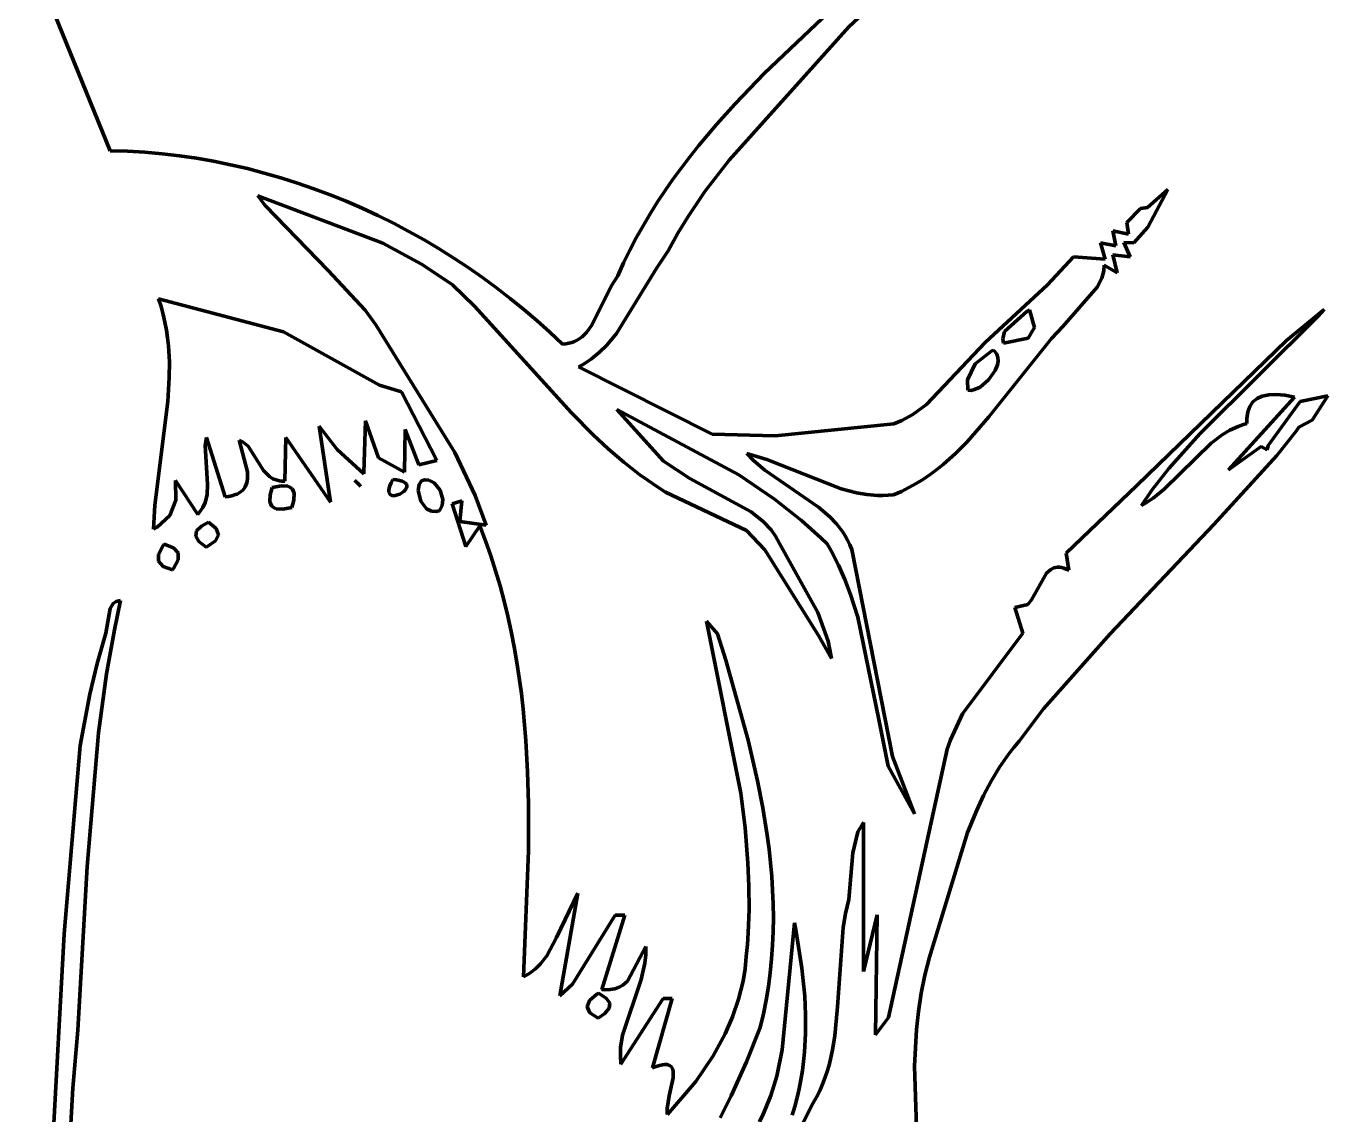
# Model space of a CAD drawing. Header units: millimetres. Extents: x 0 to 11.1, y 0 to 17.3.
# Drawn here: x 6.425 to 7.934, y 12.262 to 13.524 of the extents above; entities that cross this region are included whole.
import ezdxf

# ---------------------------------------------------------------- set-up
doc = ezdxf.new("R2010")
doc.units = ezdxf.units.MM
doc.layers.add('color#010101ff', color=7, linetype='CONTINUOUS', lineweight=100)
doc.layers.add('color#ffffffff', color=7, linetype='CONTINUOUS', lineweight=100)

msp = doc.modelspace()

# ---------------------------------------------------------------- linework, layer by layer
at = {"layer": 'color#010101ff'}
for p, q in [((6.4248, 13.6197), (6.5223, 13.3797)), ((7.2805, 13.4694), (7.4099, 13.5919)), ((7.396, 13.5393), (7.3789, 13.5232)), ((7.3789, 13.5232), (7.2399, 13.3688)), ((7.2469, 13.4343), (7.2805, 13.4694)), ((7.2253, 13.4102), (7.2469, 13.4343)), ((7.2046, 13.3854), (7.2253, 13.4102)), ((6.5223, 13.3797), (6.5424, 13.3791)), ((6.5424, 13.3791), (6.5625, 13.3779)), ((6.5625, 13.3779), (6.5826, 13.3762)), ((6.5826, 13.3762), (6.6026, 13.3738)), ((7.1945, 13.3728), (7.2046, 13.3854)), ((6.6026, 13.3738), (6.6225, 13.371)), ((6.6225, 13.371), (6.6423, 13.3675)), ((6.6423, 13.3675), (6.662, 13.3635)), ((6.662, 13.3635), (6.6816, 13.359)), ((7.1753, 13.347), (7.1848, 13.36)), ((7.1848, 13.36), (7.1945, 13.3728)), ((7.2399, 13.3688), (7.2119, 13.3323)), ((6.6816, 13.359), (6.701, 13.3539)), ((6.701, 13.3539), (6.7204, 13.3484)), ((6.7204, 13.3484), (6.7395, 13.3423)), ((7.166, 13.3338), (7.1753, 13.347)), ((6.7395, 13.3423), (6.7586, 13.3357)), ((6.7586, 13.3357), (6.7774, 13.3286)), ((7.1571, 13.3204), (7.166, 13.3338)), ((7.2119, 13.3323), (7.1925, 13.3037)), ((7.725, 13.314), (7.7488, 13.3348)), ((7.7488, 13.3348), (7.7255, 13.2913)), ((6.8383, 13.2727), (6.6937, 13.3273)), ((6.6937, 13.3273), (6.7021, 13.3161)), ((6.7021, 13.3161), (6.7752, 13.2411)), ((6.7774, 13.3286), (6.7961, 13.3211)), ((6.7961, 13.3211), (6.8145, 13.3131)), ((7.1485, 13.3067), (7.1571, 13.3204)), ((6.8145, 13.3131), (6.8328, 13.3046)), ((6.8328, 13.3046), (6.8509, 13.2956)), ((7.1402, 13.2928), (7.1485, 13.3067)), ((7.1925, 13.3037), (7.1804, 13.284)), ((7.7012, 13.2966), (7.7171, 13.3126)), ((7.7171, 13.3126), (7.725, 13.314)), ((6.8509, 13.2956), (6.8687, 13.2862)), ((6.8687, 13.2862), (6.8863, 13.2764)), ((7.1323, 13.2787), (7.1402, 13.2928)), ((7.6885, 13.2697), (7.6849, 13.2869)), ((7.6849, 13.2869), (7.7029, 13.2829)), ((7.7029, 13.2829), (7.7012, 13.2966)), ((7.7255, 13.2913), (7.7092, 13.2728)), ((6.8835, 13.2482), (6.8383, 13.2727)), ((6.8863, 13.2764), (6.9037, 13.2661)), ((7.1248, 13.2643), (7.1323, 13.2787)), ((7.1804, 13.284), (7.1693, 13.2637)), ((7.676, 13.2542), (7.6708, 13.2731)), ((7.6708, 13.2731), (7.6885, 13.2697)), ((7.7092, 13.2728), (7.6978, 13.2733)), ((7.6978, 13.2733), (7.7052, 13.2569)), ((6.9037, 13.2661), (6.9207, 13.2554)), ((6.9207, 13.2554), (6.9376, 13.2443)), ((7.1176, 13.2497), (7.1248, 13.2643)), ((7.1693, 13.2637), (7.1563, 13.244)), ((7.6093, 13.2242), (7.6394, 13.2568)), ((7.6394, 13.2568), (7.676, 13.2542)), ((7.7052, 13.2569), (7.685, 13.2592)), ((7.685, 13.2592), (7.6898, 13.2381)), ((6.7752, 13.2411), (6.8179, 13.195)), ((6.9121, 13.2293), (6.8835, 13.2482)), ((6.9376, 13.2443), (6.9541, 13.2328)), ((7.1563, 13.244), (7.1095, 13.1677)), ((7.1108, 13.2348), (7.1176, 13.2497)), ((7.6744, 13.2407), (7.6721, 13.232)), ((7.675, 13.247), (7.6744, 13.2407)), ((7.6898, 13.2381), (7.675, 13.247)), ((6.9191, 13.2243), (6.9121, 13.2293)), ((6.9446, 13.1994), (6.9191, 13.2243)), ((6.9541, 13.2328), (6.9704, 13.2208)), ((7.1032, 13.2227), (7.1108, 13.2348)), ((7.5369, 13.1574), (7.6093, 13.2242)), ((7.6721, 13.232), (7.6668, 13.2215)), ((6.9704, 13.2208), (6.9863, 13.2085)), ((7.0809, 13.1776), (7.1032, 13.2227)), ((7.6668, 13.2215), (7.6268, 13.176)), ((6.5783, 13.208), (6.5813, 13.199)), ((6.7233, 13.1697), (6.5783, 13.208)), ((6.5813, 13.199), (6.5838, 13.19)), ((6.8179, 13.195), (6.8303, 13.1779)), ((7.0572, 13.0758), (6.9446, 13.1994)), ((6.9863, 13.2085), (7.0019, 13.1958)), ((7.0019, 13.1958), (7.0172, 13.1828)), ((7.5855, 13.1938), (7.5593, 13.1701)), ((7.5883, 13.1954), (7.5855, 13.1938)), ((7.5941, 13.1749), (7.5883, 13.1954)), ((7.8862, 13.1596), (7.9299, 13.1958)), ((7.9299, 13.1958), (7.9228, 13.1878)), ((6.5838, 13.19), (6.5859, 13.1809)), ((6.5859, 13.1809), (6.5877, 13.1718)), ((7.0172, 13.1828), (7.0322, 13.1694)), ((7.9228, 13.1878), (7.7857, 13.0514)), ((6.5877, 13.1718), (6.589, 13.1627)), ((6.8346, 13.1081), (6.7233, 13.1697)), ((6.8303, 13.1779), (6.9221, 13.0299)), ((7.0322, 13.1694), (7.0468, 13.1556)), ((7.064, 13.1602), (7.0695, 13.1641)), ((7.0695, 13.1641), (7.0745, 13.1689)), ((7.0745, 13.1689), (7.0809, 13.1776)), ((7.1095, 13.1677), (7.0981, 13.1544)), ((7.5593, 13.1701), (7.5574, 13.1618)), ((7.5868, 13.1623), (7.5941, 13.1749)), ((7.6268, 13.176), (7.6138, 13.162)), ((6.589, 13.1627), (6.59, 13.1535)), ((6.59, 13.1535), (6.591, 13.1352)), ((7.0468, 13.1556), (7.0507, 13.1559)), ((7.0507, 13.1559), (7.0543, 13.1565)), ((7.0543, 13.1565), (7.0577, 13.1574)), ((7.0577, 13.1574), (7.0609, 13.1587)), ((7.0609, 13.1587), (7.064, 13.1602)), ((7.0981, 13.1544), (7.0897, 13.1462)), ((7.4688, 13.0857), (7.5369, 13.1574)), ((7.6138, 13.162), (7.5413, 13.0712)), ((7.5463, 13.1485), (7.5445, 13.1478)), ((7.548, 13.1471), (7.5463, 13.1485)), ((7.5574, 13.1618), (7.5583, 13.1566)), ((7.5583, 13.1566), (7.5868, 13.1623)), ((7.7127, 12.9918), (7.8862, 13.1596)), ((6.591, 13.1352), (6.5909, 13.1168)), ((7.0806, 13.1387), (7.0706, 13.1321)), ((7.0897, 13.1462), (7.0806, 13.1387)), ((7.5445, 13.1478), (7.5251, 13.1327)), ((7.5494, 13.1456), (7.548, 13.1471)), ((7.5505, 13.1439), (7.5494, 13.1456)), ((7.5517, 13.1402), (7.5505, 13.1439)), ((7.5511, 13.1316), (7.5519, 13.136)), ((7.5519, 13.136), (7.5517, 13.1402)), ((7.0706, 13.1321), (7.0653, 13.1291)), ((7.0653, 13.1291), (7.2203, 13.0512)), ((7.5251, 13.1327), (7.5165, 13.114)), ((7.5407, 13.1141), (7.5484, 13.1249)), ((7.5484, 13.1249), (7.5511, 13.1316)), ((6.5909, 13.1168), (6.5891, 13.0891)), ((6.8602, 13.1001), (6.8346, 13.1081)), ((7.5165, 13.114), (7.5167, 13.1021)), ((7.5246, 13.1028), (7.5309, 13.1058)), ((7.5309, 13.1058), (7.5407, 13.1141)), ((6.5891, 13.0891), (6.5741, 12.9689)), ((6.9012, 13.0207), (6.8602, 13.1001)), ((7.5167, 13.1021), (7.5205, 13.1019)), ((7.5205, 13.1019), (7.5246, 13.1028)), ((7.8956, 13.0941), (7.8189, 13.0099)), ((7.8436, 13.0834), (7.8472, 13.0886)), ((7.8472, 13.0886), (7.8521, 13.0926)), ((7.8521, 13.0926), (7.8582, 13.0953)), ((7.8582, 13.0953), (7.8657, 13.0969)), ((7.8649, 13.0379), (7.902, 13.0889)), ((7.8657, 13.0969), (7.8744, 13.0972)), ((7.8744, 13.0972), (7.8843, 13.0963)), ((7.8843, 13.0963), (7.8956, 13.0941)), ((7.902, 13.0889), (7.9343, 13.0955)), ((7.9343, 13.0955), (7.9162, 13.0673)), ((7.0823, 13.0505), (7.0572, 13.0758)), ((7.2512, 13.0041), (7.1097, 13.0797)), ((7.1097, 13.0797), (7.164, 13.0199)), ((7.4402, 13.0669), (7.4531, 13.0741)), ((7.4531, 13.0741), (7.4688, 13.0857)), ((7.8402, 13.0692), (7.8413, 13.0769)), ((7.8413, 13.0769), (7.8436, 13.0834)), ((6.7779, 12.9723), (6.7647, 13.0603)), ((6.7647, 13.0603), (6.7854, 13.0333)), ((6.8163, 13.0069), (6.8184, 13.0668)), ((6.8184, 13.0668), (6.8335, 13.0238)), ((7.2932, 13.0493), (7.431, 13.0631)), ((7.431, 13.0631), (7.4402, 13.0669)), ((7.5413, 13.0712), (7.5159, 13.0422)), ((7.8207, 13.0557), (7.8302, 13.0601)), ((7.8302, 13.0601), (7.8351, 13.0619)), ((7.8351, 13.0619), (7.8402, 13.0634)), ((7.8402, 13.0634), (7.8402, 13.0692)), ((7.9004, 13.0592), (7.8976, 13.0548)), ((7.9162, 13.0673), (7.9004, 13.0592)), ((6.6323, 13.0381), (6.6342, 13.0475)), ((6.6342, 13.0475), (6.6556, 12.9785)), ((6.6816, 13.0075), (6.6718, 13.0441)), ((6.6718, 13.0441), (6.6766, 13.0418)), ((6.7247, 12.9967), (6.7261, 13.0473)), ((6.7261, 13.0473), (6.7779, 12.9723)), ((6.8636, 13.0073), (6.8642, 13.0566)), ((6.8642, 13.0566), (6.8802, 13.0157)), ((7.0997, 13.0343), (7.0823, 13.0505)), ((7.2203, 13.0512), (7.2932, 13.0493)), ((7.7857, 13.0514), (7.75, 13.0115)), ((7.7991, 13.0408), (7.8117, 13.0503)), ((7.8117, 13.0503), (7.8207, 13.0557)), ((7.8976, 13.0548), (7.8752, 13.0266)), ((6.6352, 12.9932), (6.6323, 13.0381)), ((6.6766, 13.0418), (6.6825, 13.0371)), ((6.6825, 13.0371), (6.7003, 13.0092)), ((6.7854, 13.0333), (6.8163, 13.0053)), ((6.9221, 13.0299), (6.9454, 12.9802)), ((7.1178, 13.0188), (7.0997, 13.0343)), ((7.2839, 13.0219), (7.2604, 13.0288)), ((7.2604, 13.0288), (7.2683, 13.0206)), ((7.5024, 13.0287), (7.4882, 13.0161)), ((7.5159, 13.0422), (7.5024, 13.0287)), ((7.7443, 12.9873), (7.7991, 13.0408)), ((7.8189, 13.0099), (7.8569, 13.0369)), ((7.8569, 13.0369), (7.8638, 13.0332)), ((7.8638, 13.0332), (7.8649, 13.0379)), ((6.8335, 13.0238), (6.8636, 13.0073)), ((6.8802, 13.0157), (6.9012, 13.0207)), ((7.1366, 13.0042), (7.1178, 13.0188)), ((7.164, 13.0199), (7.1944, 12.9998)), ((7.2683, 13.0206), (7.2814, 13.0094)), ((7.37, 12.9879), (7.2839, 13.0219)), ((7.4882, 13.0161), (7.4808, 13.0101)), ((7.8752, 13.0266), (7.802, 12.9466)), ((6.5986, 12.9748), (6.5982, 12.9976)), ((6.5982, 12.9976), (6.6238, 12.9582)), ((6.6808, 12.9946), (6.6817, 12.9995)), ((6.6817, 12.9995), (6.6816, 13.0075)), ((6.7003, 13.0092), (6.7069, 13.0021)), ((6.7069, 13.0021), (6.711, 12.9995)), ((6.711, 12.9995), (6.7158, 12.9977)), ((6.7158, 12.9977), (6.7185, 12.9971)), ((6.8062, 12.9975), (6.8113, 12.9924)), ((6.8127, 12.9909), (6.8062, 12.9975)), ((6.8163, 13.0053), (6.8163, 13.0069)), ((6.85, 12.9987), (6.8481, 12.9948)), ((6.8544, 12.9982), (6.85, 12.9987)), ((6.858, 12.9974), (6.8544, 12.9982)), ((6.8609, 12.9966), (6.858, 12.9974)), ((6.8867, 12.9981), (6.8832, 12.9972)), ((6.8918, 12.9978), (6.8867, 12.9981)), ((6.898, 12.9947), (6.8918, 12.9978)), ((7.1463, 12.9973), (7.1366, 13.0042)), ((7.1944, 12.9998), (7.2657, 12.961)), ((7.2926, 12.9759), (7.2512, 13.0041)), ((7.2814, 13.0094), (7.3437, 12.9667)), ((7.4652, 12.999), (7.457, 12.994)), ((7.4731, 13.0044), (7.4652, 12.999)), ((7.4808, 13.0101), (7.4731, 13.0044)), ((7.75, 13.0115), (7.7302, 12.9862)), ((6.6347, 12.9809), (6.6352, 12.9932)), ((6.6695, 12.9818), (6.672, 12.9832)), ((6.672, 12.9832), (6.6742, 12.9847)), ((6.6742, 12.9847), (6.6761, 12.9864)), ((6.6761, 12.9864), (6.6777, 12.9882)), ((6.6777, 12.9882), (6.679, 12.9902)), ((6.679, 12.9902), (6.6808, 12.9946)), ((6.7102, 12.9892), (6.708, 12.9809)), ((6.7208, 12.9915), (6.7102, 12.9892)), ((6.7185, 12.9971), (6.7215, 12.9968)), ((6.7285, 12.9911), (6.7208, 12.9915)), ((6.7215, 12.9968), (6.7247, 12.9967)), ((6.7335, 12.9882), (6.7285, 12.9911)), ((6.7358, 12.9827), (6.7335, 12.9882)), ((6.7353, 12.9746), (6.7358, 12.9827)), ((6.8113, 12.9924), (6.8127, 12.9909)), ((6.8458, 12.9885), (6.8455, 12.9861)), ((6.8455, 12.9861), (6.8456, 12.9841)), ((6.8456, 12.9841), (6.8461, 12.9825)), ((6.8467, 12.9914), (6.8458, 12.9885)), ((6.8461, 12.9825), (6.8469, 12.9814)), ((6.8481, 12.9948), (6.8467, 12.9914)), ((6.8581, 12.9817), (6.863, 12.9849)), ((6.8631, 12.9955), (6.8609, 12.9966)), ((6.863, 12.9849), (6.8653, 12.9875)), ((6.8647, 12.9943), (6.8631, 12.9955)), ((6.8658, 12.9931), (6.8647, 12.9943)), ((6.8653, 12.9875), (6.866, 12.9889)), ((6.8663, 12.9917), (6.8658, 12.9931)), ((6.866, 12.9889), (6.8664, 12.9903)), ((6.8664, 12.9903), (6.8663, 12.9917)), ((6.8808, 12.9928), (6.8796, 12.9859)), ((6.8796, 12.9859), (6.8826, 12.9734)), ((6.8832, 12.9972), (6.8808, 12.9928)), ((6.905, 12.9862), (6.898, 12.9947)), ((6.9081, 12.9754), (6.905, 12.9862)), ((7.1562, 12.9906), (7.1463, 12.9973)), ((7.1664, 12.9841), (7.1562, 12.9906)), ((7.2602, 12.9397), (7.1664, 12.9841)), ((7.3877, 12.9833), (7.37, 12.9879)), ((7.3997, 12.9812), (7.3877, 12.9833)), ((7.4398, 12.9848), (7.4307, 12.9808)), ((7.4485, 12.9892), (7.4398, 12.9848)), ((7.457, 12.994), (7.4485, 12.9892)), ((7.6307, 12.9132), (7.7127, 12.9918)), ((7.7302, 12.9862), (7.718, 12.9686)), ((7.7316, 12.9771), (7.7443, 12.9873)), ((6.5741, 12.9689), (6.5727, 12.9412)), ((6.5915, 12.9568), (6.5986, 12.9748)), ((6.6299, 12.9663), (6.6325, 12.972)), ((6.6325, 12.972), (6.6347, 12.9809)), ((6.6556, 12.9785), (6.6597, 12.979)), ((6.6597, 12.979), (6.6633, 12.9798)), ((6.6633, 12.9798), (6.6666, 12.9807)), ((6.6666, 12.9807), (6.6695, 12.9818)), ((6.708, 12.9809), (6.7076, 12.9729)), ((6.7076, 12.9729), (6.7099, 12.9674)), ((6.7099, 12.9674), (6.7149, 12.9645)), ((6.7329, 12.9663), (6.7353, 12.9746)), ((6.8469, 12.9814), (6.848, 12.9805)), ((6.848, 12.9805), (6.8494, 12.98)), ((6.8494, 12.98), (6.851, 12.9799)), ((6.851, 12.9799), (6.8527, 12.98)), ((6.8527, 12.98), (6.8581, 12.9817)), ((6.8826, 12.9734), (6.8892, 12.9648)), ((6.905, 12.9637), (6.9074, 12.9684)), ((6.9074, 12.9684), (6.9081, 12.9754)), ((6.9301, 12.974), (6.919, 12.9705)), ((6.919, 12.9705), (6.9349, 12.9209)), ((6.9277, 12.9498), (6.9301, 12.974)), ((6.9454, 12.9802), (6.9583, 12.9457)), ((7.324, 12.9511), (7.2926, 12.9759)), ((7.4119, 12.9802), (7.3997, 12.9812)), ((7.4181, 12.9801), (7.4119, 12.9802)), ((7.4244, 12.9803), (7.4181, 12.9801)), ((7.4307, 12.9808), (7.4244, 12.9803)), ((7.718, 12.9686), (7.7226, 12.9712)), ((7.7226, 12.9712), (7.7316, 12.9771)), ((6.577, 12.9435), (6.5915, 12.9568)), ((6.6238, 12.9582), (6.6261, 12.9609)), ((6.6261, 12.9609), (6.6299, 12.9663)), ((6.7149, 12.9645), (6.7225, 12.9641)), ((6.7225, 12.9641), (6.7329, 12.9663)), ((6.8892, 12.9648), (6.8951, 12.9618)), ((6.8951, 12.9618), (6.9002, 12.9614)), ((6.9002, 12.9614), (6.9039, 12.9623)), ((6.9039, 12.9623), (6.905, 12.9637)), ((7.2657, 12.961), (7.2795, 12.9499)), ((7.3437, 12.9667), (7.3566, 12.9555)), ((7.3566, 12.9555), (7.3644, 12.9473)), ((6.5727, 12.9412), (6.577, 12.9435)), ((6.6225, 12.939), (6.6215, 12.933)), ((6.6281, 12.9447), (6.6225, 12.939)), ((6.6363, 12.9493), (6.6281, 12.9447)), ((6.6451, 12.9418), (6.6363, 12.9493)), ((6.6478, 12.9346), (6.6451, 12.9418)), ((6.9583, 12.9457), (6.9277, 12.9498)), ((6.9349, 12.9209), (6.951, 12.9448)), ((6.951, 12.9448), (6.9576, 12.9276)), ((7.2814, 12.9171), (7.2602, 12.9397)), ((7.2795, 12.9499), (7.2886, 12.9402)), ((7.2886, 12.9402), (7.2939, 12.9328)), ((7.3463, 12.9309), (7.324, 12.9511)), ((7.3644, 12.9473), (7.3713, 12.9383)), ((7.3713, 12.9383), (7.3744, 12.9335)), ((7.802, 12.9466), (7.682, 12.8197)), ((6.5838, 12.922), (6.5782, 12.9119)), ((6.5851, 12.9236), (6.5838, 12.922)), ((6.5959, 12.9196), (6.5851, 12.9236)), ((6.6215, 12.933), (6.6252, 12.9268)), ((6.6252, 12.9268), (6.6336, 12.9203)), ((6.6354, 12.9212), (6.6446, 12.9277)), ((6.6446, 12.9277), (6.6478, 12.9346)), ((6.9576, 12.9276), (6.9637, 12.9103)), ((7.2939, 12.9328), (7.2984, 12.9246)), ((7.2984, 12.9246), (7.3429, 12.8445)), ((7.3535, 12.9239), (7.3463, 12.9309)), ((7.3582, 12.9159), (7.3535, 12.9239)), ((7.3744, 12.9335), (7.3772, 12.9284)), ((7.3772, 12.9284), (7.3798, 12.9231)), ((7.3798, 12.9231), (7.3821, 12.9175)), ((6.5782, 12.9119), (6.5782, 12.9038)), ((6.6013, 12.9135), (6.5959, 12.9196)), ((6.6013, 12.9055), (6.6013, 12.9135)), ((6.6336, 12.9203), (6.6354, 12.9212)), ((6.9637, 12.9103), (6.9693, 12.8929)), ((7.3437, 12.8179), (7.2814, 12.9171)), ((7.3668, 12.8995), (7.3582, 12.9159)), ((7.3821, 12.9175), (7.4293, 12.6777)), ((7.6338, 12.8934), (7.6307, 12.9132)), ((6.5782, 12.9038), (6.5837, 12.8978)), ((6.5837, 12.8978), (6.5947, 12.8938)), ((6.5947, 12.8938), (6.5959, 12.8954)), ((6.5959, 12.8954), (6.6013, 12.9055)), ((6.9693, 12.8929), (6.9745, 12.8754)), ((7.3743, 12.8826), (7.3668, 12.8995)), ((7.608, 12.8899), (7.6129, 12.8943)), ((7.6129, 12.8943), (7.6166, 12.8962)), ((7.6166, 12.8962), (7.6208, 12.897)), ((7.6208, 12.897), (7.6231, 12.8969)), ((7.6231, 12.8969), (7.6255, 12.8966)), ((7.6255, 12.8966), (7.6281, 12.8959)), ((7.6281, 12.8959), (7.6309, 12.8948)), ((7.6309, 12.8948), (7.6338, 12.8934)), ((7.3809, 12.8655), (7.3743, 12.8826)), ((7.5905, 12.8591), (7.608, 12.8899)), ((6.9745, 12.8754), (6.9792, 12.8578)), ((7.3892, 12.8391), (7.3809, 12.8655)), ((6.5222, 12.8491), (6.5172, 12.8206)), ((6.5257, 12.8551), (6.5222, 12.8491)), ((6.5293, 12.8574), (6.5257, 12.8551)), ((6.5272, 12.8244), (6.5344, 12.8583)), ((6.5325, 12.8581), (6.5293, 12.8574)), ((6.5344, 12.8583), (6.5325, 12.8581)), ((6.9792, 12.8578), (6.9835, 12.8401)), ((7.5712, 12.8504), (7.5864, 12.8538)), ((7.5807, 12.8205), (7.5712, 12.8504)), ((7.5864, 12.8538), (7.5905, 12.8591)), ((6.9835, 12.8401), (6.9874, 12.8224)), ((7.2534, 12.6351), (7.2138, 12.8344)), ((7.2138, 12.8344), (7.2266, 12.8197)), ((7.3429, 12.8445), (7.355, 12.8112)), ((7.4135, 12.7206), (7.3892, 12.8391)), ((6.5172, 12.8206), (6.5071, 12.7854)), ((6.5181, 12.7733), (6.5272, 12.8244)), ((6.9874, 12.8224), (6.9909, 12.8045)), ((7.2266, 12.8197), (7.236, 12.7893)), ((7.3588, 12.7911), (7.3437, 12.8179)), ((7.5107, 12.7271), (7.5807, 12.8205)), ((7.682, 12.8197), (7.6046, 12.7327)), ((6.9909, 12.8045), (6.994, 12.7866)), ((7.355, 12.8112), (7.3588, 12.7911)), ((6.994, 12.7866), (6.9967, 12.7686)), ((7.236, 12.7893), (7.2621, 12.6965)), ((6.5071, 12.7854), (6.4986, 12.7499)), ((6.5087, 12.7049), (6.5181, 12.7733)), ((6.9967, 12.7686), (6.9991, 12.7506)), ((6.4986, 12.7499), (6.4877, 12.6902)), ((6.9991, 12.7506), (7.0012, 12.7325)), ((7.0012, 12.7325), (7.0044, 12.6962)), ((7.4966, 12.6969), (7.5107, 12.7271)), ((7.6046, 12.7327), (7.5764, 12.6955)), ((7.4245, 12.6662), (7.4135, 12.7206)), ((6.4956, 12.5501), (6.5087, 12.7049)), ((7.0044, 12.6962), (7.0064, 12.6597)), ((7.2621, 12.6965), (7.273, 12.6495)), ((7.4929, 12.6862), (7.4966, 12.6969)), ((7.5764, 12.6955), (7.5703, 12.6881)), ((6.4877, 12.6902), (6.4689, 12.4719)), ((7.4249, 12.3752), (7.4929, 12.6862)), ((7.5644, 12.6806), (7.5588, 12.673)), ((7.5703, 12.6881), (7.5644, 12.6806)), ((7.4549, 12.6111), (7.4245, 12.6662)), ((7.4293, 12.6777), (7.4549, 12.6111)), ((7.5588, 12.673), (7.5536, 12.6651)), ((7.0064, 12.6597), (7.0075, 12.6231)), ((7.5536, 12.6651), (7.5438, 12.6491)), ((7.2585, 12.5948), (7.2534, 12.6351)), ((7.273, 12.6495), (7.2791, 12.6179)), ((7.5438, 12.6491), (7.535, 12.6325)), ((7.0075, 12.6231), (7.0075, 12.5682)), ((7.535, 12.6325), (7.5271, 12.6155)), ((7.2791, 12.6179), (7.2842, 12.5862)), ((7.5271, 12.6155), (7.5165, 12.5894)), ((7.2618, 12.5543), (7.2585, 12.5948)), ((7.3833, 12.5659), (7.3894, 12.5901)), ((7.3894, 12.5901), (7.3958, 12.6012)), ((7.3958, 12.6012), (7.3958, 12.4284)), ((7.2842, 12.5862), (7.2863, 12.5703)), ((7.5165, 12.5894), (7.4723, 12.4449)), ((7.0075, 12.5682), (7.0015, 12.4223)), ((7.2863, 12.5703), (7.288, 12.5544)), ((7.3789, 12.5117), (7.3833, 12.5659)), ((6.485, 12.3603), (6.4956, 12.5501)), ((7.263, 12.5273), (7.2618, 12.5543)), ((7.288, 12.5544), (7.2894, 12.5385)), ((7.2894, 12.5385), (7.2904, 12.5226)), ((7.0399, 12.4677), (7.0645, 12.5192)), ((7.0645, 12.5192), (7.0437, 12.4003)), ((7.2631, 12.5002), (7.263, 12.5273)), ((7.2904, 12.5226), (7.291, 12.5066)), ((7.2621, 12.4731), (7.2631, 12.5002)), ((7.291, 12.5066), (7.2913, 12.4907)), ((7.3751, 12.4956), (7.3789, 12.5117)), ((7.0584, 12.4135), (7.1077, 12.4937)), ((7.1192, 12.4937), (7.0924, 12.4076)), ((7.1077, 12.4937), (7.1192, 12.4937)), ((7.2913, 12.4907), (7.2911, 12.4747)), ((7.3016, 12.3374), (7.3159, 12.4846)), ((7.3159, 12.4846), (7.3179, 12.4743)), ((7.3724, 12.4793), (7.3751, 12.4956)), ((7.3958, 12.4284), (7.4116, 12.4941)), ((7.4116, 12.4941), (7.4099, 12.3551)), ((6.4689, 12.4719), (6.4437, 12.0134)), ((7.2612, 12.4595), (7.2621, 12.4731)), ((7.2911, 12.4747), (7.2904, 12.4588)), ((7.3179, 12.4743), (7.3245, 12.4321)), ((7.3658, 12.3872), (7.3724, 12.4793)), ((7.0285, 12.4465), (7.0399, 12.4677)), ((7.1222, 12.4173), (7.1435, 12.4574)), ((7.1435, 12.4574), (7.1434, 12.4476)), ((7.2599, 12.4458), (7.2612, 12.4595)), ((7.2904, 12.4588), (7.2893, 12.4429)), ((7.0212, 12.4371), (7.0285, 12.4465)), ((7.1434, 12.4476), (7.1423, 12.4379)), ((7.2585, 12.4314), (7.2599, 12.4458)), ((7.2893, 12.4429), (7.2877, 12.4269)), ((7.4723, 12.4449), (7.4695, 12.4345)), ((7.0015, 12.4223), (7.009, 12.4266)), ((7.009, 12.4266), (7.0155, 12.4315)), ((7.0155, 12.4315), (7.0212, 12.4371)), ((7.1423, 12.4379), (7.1379, 12.419)), ((7.2561, 12.4171), (7.2585, 12.4314)), ((7.2877, 12.4269), (7.2856, 12.411)), ((7.3245, 12.4321), (7.3276, 12.3998)), ((7.4669, 12.4241), (7.4627, 12.4031)), ((7.4695, 12.4345), (7.4669, 12.4241)), ((7.0437, 12.4003), (7.0584, 12.4135)), ((7.1075, 12.4082), (7.1124, 12.41)), ((7.1124, 12.41), (7.1167, 12.4124)), ((7.1379, 12.419), (7.1164, 12.3545)), ((7.1167, 12.4124), (7.1222, 12.4173)), ((7.251, 12.3962), (7.2561, 12.4171)), ((7.2856, 12.411), (7.283, 12.3951)), ((7.078, 12.3946), (7.0753, 12.3875)), ((7.0868, 12.402), (7.078, 12.3946)), ((7.0886, 12.4031), (7.0868, 12.402)), ((7.0973, 12.3975), (7.0886, 12.4031)), ((7.0924, 12.4076), (7.0958, 12.4072)), ((7.0958, 12.4072), (7.102, 12.4073)), ((7.1015, 12.3917), (7.0973, 12.3975)), ((7.102, 12.4073), (7.1075, 12.4082)), ((7.1146, 12.3211), (7.1635, 12.3971)), ((7.1739, 12.3969), (7.1511, 12.3167)), ((7.1635, 12.3971), (7.1739, 12.3969)), ((7.244, 12.3758), (7.251, 12.3962)), ((7.283, 12.3951), (7.2798, 12.3792)), ((7.3276, 12.3998), (7.3285, 12.3781)), ((7.4627, 12.4031), (7.4595, 12.3821)), ((7.0753, 12.3875), (7.0786, 12.3806)), ((7.0786, 12.3806), (7.088, 12.3741)), ((7.088, 12.3741), (7.0958, 12.3795)), ((7.0958, 12.3795), (7.101, 12.3857)), ((7.101, 12.3857), (7.1015, 12.3917)), ((7.2798, 12.3792), (7.2761, 12.3633)), ((7.3626, 12.3539), (7.3658, 12.3872)), ((7.4595, 12.3821), (7.4573, 12.361)), ((7.2353, 12.356), (7.244, 12.3758)), ((7.2761, 12.3633), (7.2601, 12.3236)), ((7.3285, 12.3781), (7.3285, 12.3564)), ((7.4099, 12.3551), (7.4249, 12.3752)), ((6.479, 12.2932), (6.485, 12.3603)), ((7.1164, 12.3545), (7.1142, 12.3404)), ((7.2216, 12.3307), (7.2353, 12.356)), ((7.3285, 12.3564), (7.3274, 12.3348)), ((7.3599, 12.3376), (7.3626, 12.3539)), ((7.4573, 12.361), (7.4551, 12.3185)), ((7.1142, 12.3404), (7.1139, 12.3308)), ((7.2952, 12.3071), (7.3016, 12.3374)), ((7.3274, 12.3348), (7.3264, 12.3241)), ((7.3562, 12.3215), (7.3599, 12.3376)), ((7.1139, 12.3308), (7.1146, 12.3211)), ((7.1511, 12.3167), (7.1555, 12.3184)), ((7.1555, 12.3184), (7.1593, 12.3195)), ((7.1593, 12.3195), (7.1627, 12.3203)), ((7.1627, 12.3203), (7.1656, 12.3206)), ((7.1656, 12.3206), (7.1681, 12.3204)), ((7.1681, 12.3204), (7.1701, 12.3199)), ((7.1701, 12.3199), (7.1718, 12.3191)), ((7.1718, 12.3191), (7.1731, 12.3179)), ((7.2013, 12.3007), (7.2216, 12.3307)), ((7.2601, 12.3236), (7.2424, 12.2843)), ((7.3264, 12.3241), (7.325, 12.3135)), ((7.354, 12.3135), (7.3562, 12.3215)), ((7.4551, 12.3185), (7.4607, 12.1374)), ((7.1751, 12.3052), (7.1706, 12.2841)), ((7.1731, 12.3179), (7.174, 12.3164)), ((7.174, 12.3164), (7.1747, 12.3146)), ((7.1747, 12.3146), (7.1751, 12.3126)), ((7.1751, 12.3126), (7.1753, 12.3103)), ((7.1753, 12.3103), (7.1751, 12.3052)), ((7.2884, 12.2848), (7.2952, 12.3071)), ((7.325, 12.3135), (7.3233, 12.3029)), ((7.3484, 12.2979), (7.3513, 12.3057)), ((7.3513, 12.3057), (7.354, 12.3135)), ((6.4681, 12.0913), (6.479, 12.2932)), ((7.1685, 12.2624), (7.2013, 12.3007)), ((7.3213, 12.2924), (7.3189, 12.2821)), ((7.3233, 12.3029), (7.3213, 12.2924)), ((7.3413, 12.2826), (7.345, 12.2902)), ((7.345, 12.2902), (7.3484, 12.2979)), ((7.1706, 12.2841), (7.1681, 12.2695)), ((7.2424, 12.2843), (7.2296, 12.2586)), ((7.2827, 12.2702), (7.2884, 12.2848)), ((7.2913, 12.1856), (7.3371, 12.2752)), ((7.3189, 12.2821), (7.3161, 12.2718)), ((7.3371, 12.2752), (7.3413, 12.2826)), ((7.1681, 12.2695), (7.1682, 12.2646)), ((7.1682, 12.2646), (7.1685, 12.2624)), ((7.2753, 12.2542), (7.2795, 12.263)), ((7.2795, 12.263), (7.2827, 12.2702)), ((7.3161, 12.2718), (7.313, 12.2617))]:
    msp.add_line(p, q, dxfattribs=at)
at = {"layer": 'color#ffffffff'}
for p, q in [((6.5223, 13.3797), (6.4248, 13.6197)), ((7.4099, 13.5919), (7.2805, 13.4694)), ((7.3789, 13.5232), (7.396, 13.5393)), ((7.2399, 13.3688), (7.3789, 13.5232)), ((7.2805, 13.4694), (7.2469, 13.4343)), ((7.2469, 13.4343), (7.2253, 13.4102)), ((7.2253, 13.4102), (7.2046, 13.3854)), ((6.5424, 13.3791), (6.5223, 13.3797)), ((6.5625, 13.3779), (6.5424, 13.3791)), ((6.5826, 13.3762), (6.5625, 13.3779)), ((6.6026, 13.3738), (6.5826, 13.3762)), ((7.2046, 13.3854), (7.1945, 13.3728)), ((6.6225, 13.371), (6.6026, 13.3738)), ((6.6423, 13.3675), (6.6225, 13.371)), ((6.662, 13.3635), (6.6423, 13.3675)), ((6.6816, 13.359), (6.662, 13.3635)), ((7.1848, 13.36), (7.1753, 13.347)), ((7.1945, 13.3728), (7.1848, 13.36)), ((7.2119, 13.3323), (7.2399, 13.3688)), ((6.701, 13.3539), (6.6816, 13.359)), ((6.7204, 13.3484), (6.701, 13.3539)), ((6.7395, 13.3423), (6.7204, 13.3484)), ((7.1753, 13.347), (7.166, 13.3338)), ((6.7586, 13.3357), (6.7395, 13.3423)), ((6.7774, 13.3286), (6.7586, 13.3357)), ((7.166, 13.3338), (7.1571, 13.3204)), ((7.1925, 13.3037), (7.2119, 13.3323)), ((7.7488, 13.3348), (7.725, 13.314)), ((7.7255, 13.2913), (7.7488, 13.3348)), ((6.7021, 13.3161), (6.6937, 13.3273)), ((6.6937, 13.3273), (6.8383, 13.2727)), ((6.7752, 13.2411), (6.7021, 13.3161)), ((6.7961, 13.3211), (6.7774, 13.3286)), ((6.8145, 13.3131), (6.7961, 13.3211)), ((7.1571, 13.3204), (7.1485, 13.3067)), ((6.8328, 13.3046), (6.8145, 13.3131)), ((6.8509, 13.2956), (6.8328, 13.3046)), ((7.1485, 13.3067), (7.1402, 13.2928)), ((7.1804, 13.284), (7.1925, 13.3037)), ((7.7171, 13.3126), (7.7012, 13.2966)), ((7.725, 13.314), (7.7171, 13.3126)), ((6.8687, 13.2862), (6.8509, 13.2956)), ((6.8863, 13.2764), (6.8687, 13.2862)), ((7.1402, 13.2928), (7.1323, 13.2787)), ((7.7029, 13.2829), (7.6849, 13.2869)), ((7.6849, 13.2869), (7.6885, 13.2697)), ((7.7012, 13.2966), (7.7029, 13.2829)), ((7.7092, 13.2728), (7.7255, 13.2913)), ((6.8383, 13.2727), (6.8835, 13.2482)), ((6.9037, 13.2661), (6.8863, 13.2764)), ((7.1323, 13.2787), (7.1248, 13.2643)), ((7.1693, 13.2637), (7.1804, 13.284)), ((7.6885, 13.2697), (7.6708, 13.2731)), ((7.6708, 13.2731), (7.676, 13.2542)), ((7.7052, 13.2569), (7.6978, 13.2733)), ((7.6978, 13.2733), (7.7092, 13.2728)), ((6.9207, 13.2554), (6.9037, 13.2661)), ((6.9376, 13.2443), (6.9207, 13.2554)), ((7.1248, 13.2643), (7.1176, 13.2497)), ((7.1563, 13.244), (7.1693, 13.2637)), ((7.6394, 13.2568), (7.6093, 13.2242)), ((7.676, 13.2542), (7.6394, 13.2568)), ((7.6898, 13.2381), (7.685, 13.2592)), ((7.685, 13.2592), (7.7052, 13.2569)), ((6.8179, 13.195), (6.7752, 13.2411)), ((6.8835, 13.2482), (6.9121, 13.2293)), ((6.9541, 13.2328), (6.9376, 13.2443)), ((7.1095, 13.1677), (7.1563, 13.244)), ((7.1176, 13.2497), (7.1108, 13.2348)), ((7.6721, 13.232), (7.6744, 13.2407)), ((7.6744, 13.2407), (7.675, 13.247)), ((7.675, 13.247), (7.6898, 13.2381)), ((6.9121, 13.2293), (6.9191, 13.2243)), ((6.9191, 13.2243), (6.9446, 13.1994)), ((6.9704, 13.2208), (6.9541, 13.2328)), ((7.1108, 13.2348), (7.1032, 13.2227)), ((7.6093, 13.2242), (7.5369, 13.1574)), ((7.6668, 13.2215), (7.6721, 13.232)), ((6.9863, 13.2085), (6.9704, 13.2208)), ((7.1032, 13.2227), (7.0809, 13.1776)), ((7.6268, 13.176), (7.6668, 13.2215)), ((6.5783, 13.208), (6.7233, 13.1697)), ((6.5813, 13.199), (6.5783, 13.208)), ((6.5838, 13.19), (6.5813, 13.199)), ((6.8303, 13.1779), (6.8179, 13.195)), ((6.9446, 13.1994), (7.0572, 13.0758)), ((7.0019, 13.1958), (6.9863, 13.2085)), ((7.0172, 13.1828), (7.0019, 13.1958)), ((7.5593, 13.1701), (7.5855, 13.1938)), ((7.5855, 13.1938), (7.5883, 13.1954)), ((7.5883, 13.1954), (7.5941, 13.1749)), ((7.9299, 13.1958), (7.8862, 13.1596)), ((7.9228, 13.1878), (7.9299, 13.1958)), ((6.5859, 13.1809), (6.5838, 13.19)), ((6.5877, 13.1718), (6.5859, 13.1809)), ((7.0322, 13.1694), (7.0172, 13.1828)), ((7.7857, 13.0514), (7.9228, 13.1878)), ((6.589, 13.1627), (6.5877, 13.1718)), ((6.7233, 13.1697), (6.8346, 13.1081)), ((6.9221, 13.0299), (6.8303, 13.1779)), ((7.0468, 13.1556), (7.0322, 13.1694)), ((7.0695, 13.1641), (7.064, 13.1602)), ((7.0745, 13.1689), (7.0695, 13.1641)), ((7.0809, 13.1776), (7.0745, 13.1689)), ((7.0981, 13.1544), (7.1095, 13.1677)), ((7.5574, 13.1618), (7.5593, 13.1701)), ((7.5941, 13.1749), (7.5868, 13.1623)), ((7.6138, 13.162), (7.6268, 13.176)), ((6.59, 13.1535), (6.589, 13.1627)), ((6.591, 13.1352), (6.59, 13.1535)), ((7.0507, 13.1559), (7.0468, 13.1556)), ((7.0543, 13.1565), (7.0507, 13.1559)), ((7.0577, 13.1574), (7.0543, 13.1565)), ((7.0609, 13.1587), (7.0577, 13.1574)), ((7.064, 13.1602), (7.0609, 13.1587)), ((7.0897, 13.1462), (7.0981, 13.1544)), ((7.5369, 13.1574), (7.4688, 13.0857)), ((7.5413, 13.0712), (7.6138, 13.162)), ((7.5445, 13.1478), (7.5463, 13.1485)), ((7.5463, 13.1485), (7.548, 13.1471)), ((7.5583, 13.1566), (7.5574, 13.1618)), ((7.5868, 13.1623), (7.5583, 13.1566)), ((7.8862, 13.1596), (7.7127, 12.9918)), ((6.5909, 13.1168), (6.591, 13.1352)), ((7.0706, 13.1321), (7.0806, 13.1387)), ((7.0806, 13.1387), (7.0897, 13.1462)), ((7.5251, 13.1327), (7.5445, 13.1478)), ((7.548, 13.1471), (7.5494, 13.1456)), ((7.5494, 13.1456), (7.5505, 13.1439)), ((7.5505, 13.1439), (7.5517, 13.1402)), ((7.5519, 13.136), (7.5511, 13.1316)), ((7.5517, 13.1402), (7.5519, 13.136)), ((7.0653, 13.1291), (7.0706, 13.1321)), ((7.2203, 13.0512), (7.0653, 13.1291)), ((7.5165, 13.114), (7.5251, 13.1327)), ((7.5484, 13.1249), (7.5407, 13.1141)), ((7.5511, 13.1316), (7.5484, 13.1249)), ((6.5891, 13.0891), (6.5909, 13.1168)), ((6.8346, 13.1081), (6.8602, 13.1001)), ((7.5167, 13.1021), (7.5165, 13.114)), ((7.5309, 13.1058), (7.5246, 13.1028)), ((7.5407, 13.1141), (7.5309, 13.1058)), ((6.5741, 12.9689), (6.5891, 13.0891)), ((6.8602, 13.1001), (6.9012, 13.0207)), ((7.5205, 13.1019), (7.5167, 13.1021)), ((7.5246, 13.1028), (7.5205, 13.1019)), ((7.8189, 13.0099), (7.8956, 13.0941)), ((7.8472, 13.0886), (7.8436, 13.0834)), ((7.8521, 13.0926), (7.8472, 13.0886)), ((7.8582, 13.0953), (7.8521, 13.0926)), ((7.8657, 13.0969), (7.8582, 13.0953)), ((7.902, 13.0889), (7.8649, 13.0379)), ((7.8744, 13.0972), (7.8657, 13.0969)), ((7.8843, 13.0963), (7.8744, 13.0972)), ((7.8956, 13.0941), (7.8843, 13.0963)), ((7.9343, 13.0955), (7.902, 13.0889)), ((7.9162, 13.0673), (7.9343, 13.0955)), ((7.0572, 13.0758), (7.0823, 13.0505)), ((7.164, 13.0199), (7.1097, 13.0797)), ((7.1097, 13.0797), (7.2512, 13.0041)), ((7.4531, 13.0741), (7.4402, 13.0669)), ((7.4688, 13.0857), (7.4531, 13.0741)), ((7.8413, 13.0769), (7.8402, 13.0692)), ((7.8436, 13.0834), (7.8413, 13.0769)), ((6.7854, 13.0333), (6.7647, 13.0603)), ((6.7647, 13.0603), (6.7779, 12.9723)), ((6.8184, 13.0668), (6.8163, 13.0069)), ((6.8335, 13.0238), (6.8184, 13.0668)), ((7.431, 13.0631), (7.2932, 13.0493)), ((7.4402, 13.0669), (7.431, 13.0631)), ((7.5159, 13.0422), (7.5413, 13.0712)), ((7.8302, 13.0601), (7.8207, 13.0557)), ((7.8351, 13.0619), (7.8302, 13.0601)), ((7.8402, 13.0634), (7.8351, 13.0619)), ((7.8402, 13.0692), (7.8402, 13.0634)), ((7.8976, 13.0548), (7.9004, 13.0592)), ((7.9004, 13.0592), (7.9162, 13.0673)), ((6.6342, 13.0475), (6.6323, 13.0381)), ((6.6556, 12.9785), (6.6342, 13.0475)), ((6.6766, 13.0418), (6.6718, 13.0441)), ((6.6718, 13.0441), (6.6816, 13.0075)), ((6.7261, 13.0473), (6.7247, 12.9967)), ((6.7779, 12.9723), (6.7261, 13.0473)), ((6.8642, 13.0566), (6.8636, 13.0073)), ((6.8802, 13.0157), (6.8642, 13.0566)), ((7.0823, 13.0505), (7.0997, 13.0343)), ((7.2932, 13.0493), (7.2203, 13.0512)), ((7.75, 13.0115), (7.7857, 13.0514)), ((7.8117, 13.0503), (7.7991, 13.0408)), ((7.8207, 13.0557), (7.8117, 13.0503)), ((7.8752, 13.0266), (7.8976, 13.0548)), ((6.6323, 13.0381), (6.6352, 12.9932)), ((6.6825, 13.0371), (6.6766, 13.0418)), ((6.7003, 13.0092), (6.6825, 13.0371)), ((6.8163, 13.0053), (6.7854, 13.0333)), ((6.9454, 12.9802), (6.9221, 13.0299)), ((7.0997, 13.0343), (7.1178, 13.0188)), ((7.2683, 13.0206), (7.2604, 13.0288)), ((7.2604, 13.0288), (7.2839, 13.0219)), ((7.4882, 13.0161), (7.5024, 13.0287)), ((7.5024, 13.0287), (7.5159, 13.0422)), ((7.7991, 13.0408), (7.7443, 12.9873)), ((7.8569, 13.0369), (7.8189, 13.0099)), ((7.8638, 13.0332), (7.8569, 13.0369)), ((7.8649, 13.0379), (7.8638, 13.0332)), ((6.8636, 13.0073), (6.8335, 13.0238)), ((6.9012, 13.0207), (6.8802, 13.0157)), ((7.1178, 13.0188), (7.1366, 13.0042)), ((7.1944, 12.9998), (7.164, 13.0199)), ((7.2814, 13.0094), (7.2683, 13.0206)), ((7.2839, 13.0219), (7.37, 12.9879)), ((7.4808, 13.0101), (7.4882, 13.0161)), ((7.802, 12.9466), (7.8752, 13.0266)), ((6.6238, 12.9582), (6.5982, 12.9976)), ((6.5982, 12.9976), (6.5986, 12.9748)), ((6.6817, 12.9995), (6.6808, 12.9946)), ((6.6816, 13.0075), (6.6817, 12.9995)), ((6.7069, 13.0021), (6.7003, 13.0092)), ((6.711, 12.9995), (6.7069, 13.0021)), ((6.7158, 12.9977), (6.711, 12.9995)), ((6.7185, 12.9971), (6.7158, 12.9977)), ((6.8062, 12.9975), (6.8127, 12.9909)), ((6.8113, 12.9924), (6.8062, 12.9975)), ((6.8163, 13.0069), (6.8163, 13.0053)), ((6.8481, 12.9948), (6.85, 12.9987)), ((6.85, 12.9987), (6.8544, 12.9982)), ((6.8544, 12.9982), (6.858, 12.9974)), ((6.858, 12.9974), (6.8609, 12.9966)), ((6.8832, 12.9972), (6.8867, 12.9981)), ((6.8867, 12.9981), (6.8918, 12.9978)), ((6.8918, 12.9978), (6.898, 12.9947)), ((7.1366, 13.0042), (7.1463, 12.9973)), ((7.2657, 12.961), (7.1944, 12.9998)), ((7.2512, 13.0041), (7.2926, 12.9759)), ((7.3437, 12.9667), (7.2814, 13.0094)), ((7.457, 12.994), (7.4652, 12.999)), ((7.4652, 12.999), (7.4731, 13.0044)), ((7.4731, 13.0044), (7.4808, 13.0101)), ((7.7302, 12.9862), (7.75, 13.0115)), ((6.6352, 12.9932), (6.6347, 12.9809)), ((6.672, 12.9832), (6.6695, 12.9818)), ((6.6742, 12.9847), (6.672, 12.9832)), ((6.6761, 12.9864), (6.6742, 12.9847)), ((6.6777, 12.9882), (6.6761, 12.9864)), ((6.679, 12.9902), (6.6777, 12.9882)), ((6.6808, 12.9946), (6.679, 12.9902)), ((6.708, 12.9809), (6.7102, 12.9892)), ((6.7102, 12.9892), (6.7208, 12.9915)), ((6.7215, 12.9968), (6.7185, 12.9971)), ((6.7208, 12.9915), (6.7285, 12.9911)), ((6.7247, 12.9967), (6.7215, 12.9968)), ((6.7285, 12.9911), (6.7335, 12.9882)), ((6.7335, 12.9882), (6.7358, 12.9827)), ((6.7358, 12.9827), (6.7353, 12.9746)), ((6.8127, 12.9909), (6.8113, 12.9924)), ((6.8455, 12.9861), (6.8458, 12.9885)), ((6.8456, 12.9841), (6.8455, 12.9861)), ((6.8461, 12.9825), (6.8456, 12.9841)), ((6.8458, 12.9885), (6.8467, 12.9914)), ((6.8469, 12.9814), (6.8461, 12.9825)), ((6.8467, 12.9914), (6.8481, 12.9948)), ((6.863, 12.9849), (6.8581, 12.9817)), ((6.8609, 12.9966), (6.8631, 12.9955)), ((6.8653, 12.9875), (6.863, 12.9849)), ((6.8631, 12.9955), (6.8647, 12.9943)), ((6.8647, 12.9943), (6.8658, 12.9931)), ((6.866, 12.9889), (6.8653, 12.9875)), ((6.8658, 12.9931), (6.8663, 12.9917)), ((6.8664, 12.9903), (6.866, 12.9889)), ((6.8663, 12.9917), (6.8664, 12.9903)), ((6.8796, 12.9859), (6.8808, 12.9928)), ((6.8826, 12.9734), (6.8796, 12.9859)), ((6.8808, 12.9928), (6.8832, 12.9972)), ((6.898, 12.9947), (6.905, 12.9862)), ((6.905, 12.9862), (6.9081, 12.9754)), ((7.1463, 12.9973), (7.1562, 12.9906)), ((7.1562, 12.9906), (7.1664, 12.9841)), ((7.1664, 12.9841), (7.2602, 12.9397)), ((7.37, 12.9879), (7.3877, 12.9833)), ((7.3877, 12.9833), (7.3997, 12.9812)), ((7.4307, 12.9808), (7.4398, 12.9848)), ((7.4398, 12.9848), (7.4485, 12.9892)), ((7.4485, 12.9892), (7.457, 12.994)), ((7.7127, 12.9918), (7.6307, 12.9132)), ((7.718, 12.9686), (7.7302, 12.9862)), ((7.7443, 12.9873), (7.7316, 12.9771)), ((6.5727, 12.9412), (6.5741, 12.9689)), ((6.5986, 12.9748), (6.5915, 12.9568)), ((6.6325, 12.972), (6.6299, 12.9663)), ((6.6347, 12.9809), (6.6325, 12.972)), ((6.6597, 12.979), (6.6556, 12.9785)), ((6.6633, 12.9798), (6.6597, 12.979)), ((6.6666, 12.9807), (6.6633, 12.9798)), ((6.6695, 12.9818), (6.6666, 12.9807)), ((6.7076, 12.9729), (6.708, 12.9809)), ((6.7099, 12.9674), (6.7076, 12.9729)), ((6.7149, 12.9645), (6.7099, 12.9674)), ((6.7353, 12.9746), (6.7329, 12.9663)), ((6.848, 12.9805), (6.8469, 12.9814)), ((6.8494, 12.98), (6.848, 12.9805)), ((6.851, 12.9799), (6.8494, 12.98)), ((6.8527, 12.98), (6.851, 12.9799)), ((6.8581, 12.9817), (6.8527, 12.98)), ((6.8892, 12.9648), (6.8826, 12.9734)), ((6.9074, 12.9684), (6.905, 12.9637)), ((6.9081, 12.9754), (6.9074, 12.9684)), ((6.919, 12.9705), (6.9301, 12.974)), ((6.9349, 12.9209), (6.919, 12.9705)), ((6.9301, 12.974), (6.9277, 12.9498)), ((6.9583, 12.9457), (6.9454, 12.9802)), ((7.2926, 12.9759), (7.324, 12.9511)), ((7.3997, 12.9812), (7.4119, 12.9802)), ((7.4119, 12.9802), (7.4181, 12.9801)), ((7.4181, 12.9801), (7.4244, 12.9803)), ((7.4244, 12.9803), (7.4307, 12.9808)), ((7.7226, 12.9712), (7.718, 12.9686)), ((7.7316, 12.9771), (7.7226, 12.9712)), ((6.5915, 12.9568), (6.577, 12.9435)), ((6.6261, 12.9609), (6.6238, 12.9582)), ((6.6299, 12.9663), (6.6261, 12.9609)), ((6.7225, 12.9641), (6.7149, 12.9645)), ((6.7329, 12.9663), (6.7225, 12.9641)), ((6.8951, 12.9618), (6.8892, 12.9648)), ((6.9002, 12.9614), (6.8951, 12.9618)), ((6.9039, 12.9623), (6.9002, 12.9614)), ((6.905, 12.9637), (6.9039, 12.9623)), ((7.2795, 12.9499), (7.2657, 12.961)), ((7.3566, 12.9555), (7.3437, 12.9667)), ((7.3644, 12.9473), (7.3566, 12.9555)), ((6.577, 12.9435), (6.5727, 12.9412)), ((6.6215, 12.933), (6.6225, 12.939)), ((6.6225, 12.939), (6.6281, 12.9447)), ((6.6281, 12.9447), (6.6363, 12.9493)), ((6.6363, 12.9493), (6.6451, 12.9418)), ((6.6451, 12.9418), (6.6478, 12.9346)), ((6.9277, 12.9498), (6.9583, 12.9457)), ((6.951, 12.9448), (6.9349, 12.9209)), ((6.9576, 12.9276), (6.951, 12.9448)), ((7.2602, 12.9397), (7.2814, 12.9171)), ((7.2886, 12.9402), (7.2795, 12.9499)), ((7.2939, 12.9328), (7.2886, 12.9402)), ((7.324, 12.9511), (7.3463, 12.9309)), ((7.3713, 12.9383), (7.3644, 12.9473)), ((7.3744, 12.9335), (7.3713, 12.9383)), ((7.682, 12.8197), (7.802, 12.9466)), ((6.5782, 12.9119), (6.5838, 12.922)), ((6.5838, 12.922), (6.5851, 12.9236)), ((6.5851, 12.9236), (6.5959, 12.9196)), ((6.6252, 12.9268), (6.6215, 12.933)), ((6.6336, 12.9203), (6.6252, 12.9268)), ((6.6446, 12.9277), (6.6354, 12.9212)), ((6.6478, 12.9346), (6.6446, 12.9277)), ((6.9637, 12.9103), (6.9576, 12.9276)), ((7.2984, 12.9246), (7.2939, 12.9328)), ((7.3429, 12.8445), (7.2984, 12.9246)), ((7.3463, 12.9309), (7.3535, 12.9239)), ((7.3535, 12.9239), (7.3582, 12.9159)), ((7.3772, 12.9284), (7.3744, 12.9335)), ((7.3798, 12.9231), (7.3772, 12.9284)), ((7.3821, 12.9175), (7.3798, 12.9231)), ((6.5782, 12.9038), (6.5782, 12.9119)), ((6.5959, 12.9196), (6.6013, 12.9135)), ((6.6013, 12.9135), (6.6013, 12.9055)), ((6.6354, 12.9212), (6.6336, 12.9203)), ((6.9693, 12.8929), (6.9637, 12.9103)), ((7.2814, 12.9171), (7.3437, 12.8179)), ((7.3582, 12.9159), (7.3668, 12.8995)), ((7.4293, 12.6777), (7.3821, 12.9175)), ((7.6307, 12.9132), (7.6338, 12.8934)), ((6.5837, 12.8978), (6.5782, 12.9038)), ((6.5947, 12.8938), (6.5837, 12.8978)), ((6.5959, 12.8954), (6.5947, 12.8938)), ((6.6013, 12.9055), (6.5959, 12.8954)), ((6.9745, 12.8754), (6.9693, 12.8929)), ((7.3668, 12.8995), (7.3743, 12.8826)), ((7.6129, 12.8943), (7.608, 12.8899)), ((7.6166, 12.8962), (7.6129, 12.8943)), ((7.6208, 12.897), (7.6166, 12.8962)), ((7.6231, 12.8969), (7.6208, 12.897)), ((7.6255, 12.8966), (7.6231, 12.8969)), ((7.6281, 12.8959), (7.6255, 12.8966)), ((7.6309, 12.8948), (7.6281, 12.8959)), ((7.6338, 12.8934), (7.6309, 12.8948)), ((7.3743, 12.8826), (7.3809, 12.8655)), ((7.608, 12.8899), (7.5905, 12.8591)), ((6.9792, 12.8578), (6.9745, 12.8754)), ((7.3809, 12.8655), (7.3892, 12.8391)), ((6.5172, 12.8206), (6.5222, 12.8491)), ((6.5222, 12.8491), (6.5257, 12.8551)), ((6.5257, 12.8551), (6.5293, 12.8574)), ((6.5344, 12.8583), (6.5272, 12.8244)), ((6.5293, 12.8574), (6.5325, 12.8581)), ((6.5325, 12.8581), (6.5344, 12.8583)), ((6.9835, 12.8401), (6.9792, 12.8578)), ((7.5864, 12.8538), (7.5712, 12.8504)), ((7.5712, 12.8504), (7.5807, 12.8205)), ((7.5905, 12.8591), (7.5864, 12.8538)), ((6.9874, 12.8224), (6.9835, 12.8401)), ((7.2266, 12.8197), (7.2138, 12.8344)), ((7.2138, 12.8344), (7.2534, 12.6351)), ((7.355, 12.8112), (7.3429, 12.8445)), ((7.3892, 12.8391), (7.4135, 12.7206)), ((6.5071, 12.7854), (6.5172, 12.8206)), ((6.5272, 12.8244), (6.5181, 12.7733)), ((6.9909, 12.8045), (6.9874, 12.8224)), ((7.236, 12.7893), (7.2266, 12.8197)), ((7.3437, 12.8179), (7.3588, 12.7911)), ((7.5807, 12.8205), (7.5107, 12.7271)), ((7.6046, 12.7327), (7.682, 12.8197)), ((6.994, 12.7866), (6.9909, 12.8045)), ((7.3588, 12.7911), (7.355, 12.8112)), ((6.9967, 12.7686), (6.994, 12.7866)), ((7.2621, 12.6965), (7.236, 12.7893)), ((6.4986, 12.7499), (6.5071, 12.7854)), ((6.5181, 12.7733), (6.5087, 12.7049)), ((6.9991, 12.7506), (6.9967, 12.7686)), ((6.4877, 12.6902), (6.4986, 12.7499)), ((7.0012, 12.7325), (6.9991, 12.7506)), ((7.0044, 12.6962), (7.0012, 12.7325)), ((7.5107, 12.7271), (7.4966, 12.6969)), ((7.5764, 12.6955), (7.6046, 12.7327)), ((7.4135, 12.7206), (7.4245, 12.6662)), ((6.5087, 12.7049), (6.4956, 12.5501)), ((7.0064, 12.6597), (7.0044, 12.6962)), ((7.273, 12.6495), (7.2621, 12.6965)), ((7.4966, 12.6969), (7.4929, 12.6862)), ((7.5703, 12.6881), (7.5764, 12.6955)), ((6.4689, 12.4719), (6.4877, 12.6902)), ((7.4929, 12.6862), (7.4249, 12.3752)), ((7.5588, 12.673), (7.5644, 12.6806)), ((7.5644, 12.6806), (7.5703, 12.6881)), ((7.4245, 12.6662), (7.4549, 12.6111)), ((7.4549, 12.6111), (7.4293, 12.6777)), ((7.5536, 12.6651), (7.5588, 12.673)), ((7.0075, 12.6231), (7.0064, 12.6597)), ((7.5438, 12.6491), (7.5536, 12.6651)), ((7.2534, 12.6351), (7.2585, 12.5948)), ((7.2791, 12.6179), (7.273, 12.6495)), ((7.535, 12.6325), (7.5438, 12.6491)), ((7.0075, 12.5682), (7.0075, 12.6231)), ((7.5271, 12.6155), (7.535, 12.6325)), ((7.2842, 12.5862), (7.2791, 12.6179)), ((7.5165, 12.5894), (7.5271, 12.6155)), ((7.2585, 12.5948), (7.2618, 12.5543)), ((7.3894, 12.5901), (7.3833, 12.5659)), ((7.3958, 12.6012), (7.3894, 12.5901)), ((7.3958, 12.4284), (7.3958, 12.6012)), ((7.2863, 12.5703), (7.2842, 12.5862)), ((7.4723, 12.4449), (7.5165, 12.5894)), ((7.0015, 12.4223), (7.0075, 12.5682)), ((7.288, 12.5544), (7.2863, 12.5703)), ((7.3833, 12.5659), (7.3789, 12.5117)), ((6.4956, 12.5501), (6.485, 12.3603)), ((7.2618, 12.5543), (7.263, 12.5273)), ((7.2894, 12.5385), (7.288, 12.5544)), ((7.2904, 12.5226), (7.2894, 12.5385)), ((7.0645, 12.5192), (7.0399, 12.4677)), ((7.0437, 12.4003), (7.0645, 12.5192)), ((7.263, 12.5273), (7.2631, 12.5002)), ((7.291, 12.5066), (7.2904, 12.5226)), ((7.2631, 12.5002), (7.2621, 12.4731)), ((7.2913, 12.4907), (7.291, 12.5066)), ((7.3789, 12.5117), (7.3751, 12.4956)), ((7.1077, 12.4937), (7.0584, 12.4135)), ((7.0924, 12.4076), (7.1192, 12.4937)), ((7.1192, 12.4937), (7.1077, 12.4937)), ((7.2911, 12.4747), (7.2913, 12.4907)), ((7.3159, 12.4846), (7.3016, 12.3374)), ((7.3179, 12.4743), (7.3159, 12.4846)), ((7.3751, 12.4956), (7.3724, 12.4793)), ((7.4116, 12.4941), (7.3958, 12.4284)), ((7.4099, 12.3551), (7.4116, 12.4941)), ((6.4437, 12.0134), (6.4689, 12.4719)), ((7.2621, 12.4731), (7.2612, 12.4595)), ((7.2904, 12.4588), (7.2911, 12.4747)), ((7.3245, 12.4321), (7.3179, 12.4743)), ((7.3724, 12.4793), (7.3658, 12.3872)), ((7.0399, 12.4677), (7.0285, 12.4465)), ((7.1435, 12.4574), (7.1222, 12.4173)), ((7.1434, 12.4476), (7.1435, 12.4574)), ((7.2612, 12.4595), (7.2599, 12.4458)), ((7.2893, 12.4429), (7.2904, 12.4588)), ((7.0285, 12.4465), (7.0212, 12.4371)), ((7.1423, 12.4379), (7.1434, 12.4476)), ((7.2599, 12.4458), (7.2585, 12.4314)), ((7.2877, 12.4269), (7.2893, 12.4429)), ((7.4695, 12.4345), (7.4723, 12.4449)), ((7.009, 12.4266), (7.0015, 12.4223)), ((7.0155, 12.4315), (7.009, 12.4266)), ((7.0212, 12.4371), (7.0155, 12.4315)), ((7.1379, 12.419), (7.1423, 12.4379)), ((7.2585, 12.4314), (7.2561, 12.4171)), ((7.2856, 12.411), (7.2877, 12.4269)), ((7.3276, 12.3998), (7.3245, 12.4321)), ((7.4627, 12.4031), (7.4669, 12.4241)), ((7.4669, 12.4241), (7.4695, 12.4345)), ((7.0584, 12.4135), (7.0437, 12.4003)), ((7.1124, 12.41), (7.1075, 12.4082)), ((7.1167, 12.4124), (7.1124, 12.41)), ((7.1164, 12.3545), (7.1379, 12.419)), ((7.1222, 12.4173), (7.1167, 12.4124)), ((7.2561, 12.4171), (7.251, 12.3962)), ((7.283, 12.3951), (7.2856, 12.411)), ((7.0753, 12.3875), (7.078, 12.3946)), ((7.078, 12.3946), (7.0868, 12.402)), ((7.0868, 12.402), (7.0886, 12.4031)), ((7.0886, 12.4031), (7.0973, 12.3975)), ((7.0958, 12.4072), (7.0924, 12.4076)), ((7.102, 12.4073), (7.0958, 12.4072)), ((7.0973, 12.3975), (7.1015, 12.3917)), ((7.1075, 12.4082), (7.102, 12.4073)), ((7.1635, 12.3971), (7.1146, 12.3211)), ((7.1511, 12.3167), (7.1739, 12.3969)), ((7.1739, 12.3969), (7.1635, 12.3971)), ((7.251, 12.3962), (7.244, 12.3758)), ((7.2798, 12.3792), (7.283, 12.3951)), ((7.3285, 12.3781), (7.3276, 12.3998)), ((7.4595, 12.3821), (7.4627, 12.4031)), ((7.0786, 12.3806), (7.0753, 12.3875)), ((7.088, 12.3741), (7.0786, 12.3806)), ((7.0958, 12.3795), (7.088, 12.3741)), ((7.101, 12.3857), (7.0958, 12.3795)), ((7.1015, 12.3917), (7.101, 12.3857)), ((7.2761, 12.3633), (7.2798, 12.3792)), ((7.3658, 12.3872), (7.3626, 12.3539)), ((7.4573, 12.361), (7.4595, 12.3821)), ((7.244, 12.3758), (7.2353, 12.356)), ((7.2601, 12.3236), (7.2761, 12.3633)), ((7.3285, 12.3564), (7.3285, 12.3781)), ((7.4249, 12.3752), (7.4099, 12.3551)), ((6.485, 12.3603), (6.479, 12.2932)), ((7.1142, 12.3404), (7.1164, 12.3545)), ((7.2353, 12.356), (7.2216, 12.3307)), ((7.3274, 12.3348), (7.3285, 12.3564)), ((7.3626, 12.3539), (7.3599, 12.3376)), ((7.4551, 12.3185), (7.4573, 12.361)), ((7.1139, 12.3308), (7.1142, 12.3404)), ((7.3016, 12.3374), (7.2952, 12.3071)), ((7.3264, 12.3241), (7.3274, 12.3348)), ((7.3599, 12.3376), (7.3562, 12.3215)), ((7.1146, 12.3211), (7.1139, 12.3308)), ((7.1555, 12.3184), (7.1511, 12.3167)), ((7.1593, 12.3195), (7.1555, 12.3184)), ((7.1627, 12.3203), (7.1593, 12.3195)), ((7.1656, 12.3206), (7.1627, 12.3203)), ((7.1681, 12.3204), (7.1656, 12.3206)), ((7.1701, 12.3199), (7.1681, 12.3204)), ((7.1718, 12.3191), (7.1701, 12.3199)), ((7.1731, 12.3179), (7.1718, 12.3191)), ((7.2216, 12.3307), (7.2013, 12.3007)), ((7.2424, 12.2843), (7.2601, 12.3236)), ((7.325, 12.3135), (7.3264, 12.3241)), ((7.3562, 12.3215), (7.354, 12.3135)), ((7.4607, 12.1374), (7.4551, 12.3185)), ((7.1706, 12.2841), (7.1751, 12.3052)), ((7.174, 12.3164), (7.1731, 12.3179)), ((7.1747, 12.3146), (7.174, 12.3164)), ((7.1751, 12.3126), (7.1747, 12.3146)), ((7.1753, 12.3103), (7.1751, 12.3126)), ((7.1751, 12.3052), (7.1753, 12.3103)), ((7.2952, 12.3071), (7.2884, 12.2848)), ((7.3233, 12.3029), (7.325, 12.3135)), ((7.3513, 12.3057), (7.3484, 12.2979)), ((7.354, 12.3135), (7.3513, 12.3057)), ((6.479, 12.2932), (6.4681, 12.0913)), ((7.2013, 12.3007), (7.1685, 12.2624)), ((7.3189, 12.2821), (7.3213, 12.2924)), ((7.3213, 12.2924), (7.3233, 12.3029)), ((7.345, 12.2902), (7.3413, 12.2826)), ((7.3484, 12.2979), (7.345, 12.2902)), ((7.1681, 12.2695), (7.1706, 12.2841)), ((7.2296, 12.2586), (7.2424, 12.2843)), ((7.2884, 12.2848), (7.2827, 12.2702)), ((7.3371, 12.2752), (7.2913, 12.1856)), ((7.3161, 12.2718), (7.3189, 12.2821)), ((7.3413, 12.2826), (7.3371, 12.2752)), ((7.1682, 12.2646), (7.1681, 12.2695)), ((7.1685, 12.2624), (7.1682, 12.2646)), ((7.2795, 12.263), (7.2753, 12.2542)), ((7.2827, 12.2702), (7.2795, 12.263)), ((7.313, 12.2617), (7.3161, 12.2718))]:
    msp.add_line(p, q, dxfattribs=at)

doc.saveas('drawing.dxf')
